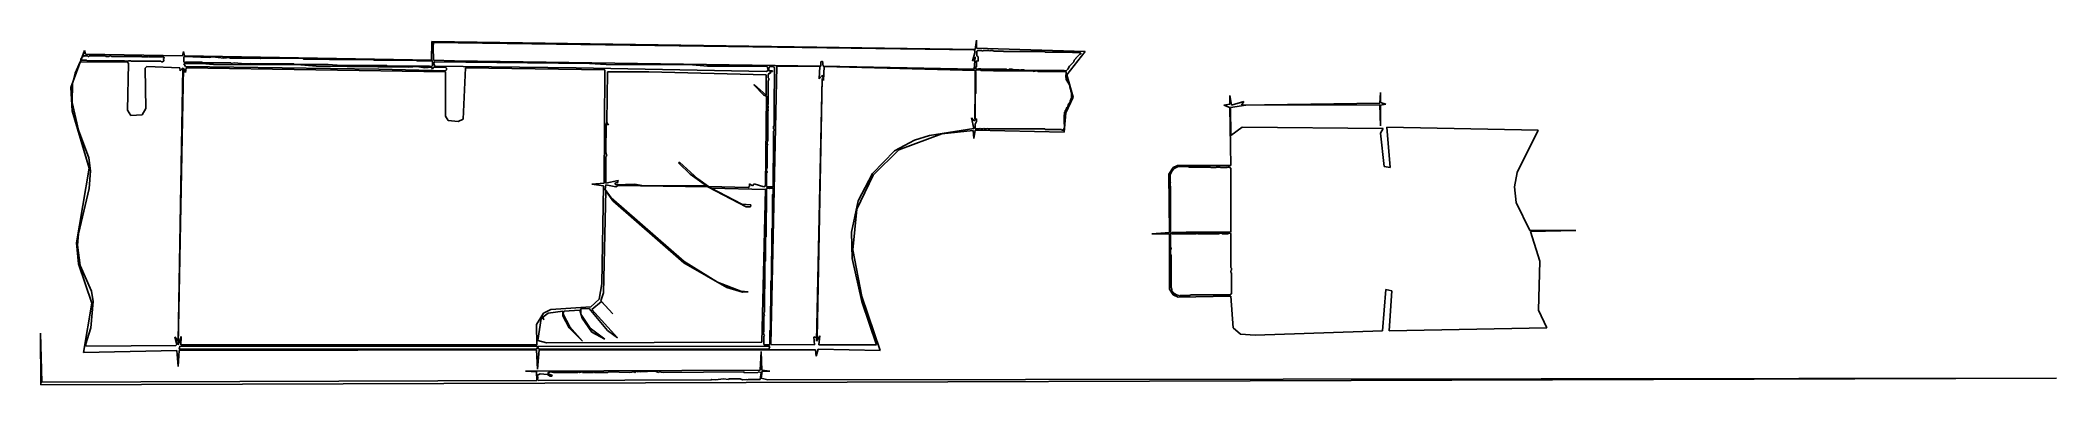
# Model space of a CAD drawing. Extents: x 3 to 628, y 7 to 114.
import ezdxf

# ---------------------------------------------------------------- set-up
doc = ezdxf.new("R2010")
doc.units = 0
doc.layers.add('BODY', color=7, linetype='Continuous')

msp = doc.modelspace()

# ---------------------------------------------------------------- linework, layer by layer
at = {"layer": 'BODY'}
for p, q in [((124.08, 113.73), (123.91, 107.88)), ((292.75, 111.22), (124.08, 113.73)), ((124.42, 111.89), (124.58, 113.39)), ((124.58, 113.39), (292.42, 111.06)), ((293.09, 114.06), (292.75, 111.22)), ((293.09, 111.56), (293.09, 114.06)), ((16.2, 110.89), (12.02, 99.37)), ((13.36, 103.87), (14.86, 107.38)), ((14.86, 107.38), (29.56, 107.21)), ((15.03, 108.22), (15.2, 108.38)), ((15.03, 108.05), (15.03, 108.22)), ((15.2, 107.88), (15.03, 108.05)), ((15.2, 108.55), (15.7, 109.05)), ((15.2, 108.38), (15.2, 108.55)), ((16.87, 107.88), (15.2, 107.88)), ((15.7, 109.05), (15.87, 109.05)), ((15.87, 109.05), (16.03, 109.22)), ((16.03, 109.22), (17.2, 109.22)), ((16.53, 109.72), (16.2, 110.89)), ((46.59, 109.22), (16.53, 109.72)), ((17.03, 107.72), (16.87, 107.88)), ((28.56, 107.72), (17.03, 107.72)), ((17.2, 109.22), (17.37, 109.05)), ((17.37, 109.05), (17.54, 109.05)), ((17.54, 109.05), (17.7, 109.22)), ((17.7, 109.22), (22.71, 109.22)), ((22.71, 109.22), (22.88, 109.05)), ((22.88, 109.05), (23.88, 109.05)), ((23.88, 109.05), (24.05, 109.22)), ((24.05, 109.22), (24.38, 109.22)), ((24.38, 109.22), (24.55, 109.05)), ((24.55, 109.05), (33.9, 109.05)), ((28.72, 107.55), (28.56, 107.72)), ((29.73, 107.55), (28.72, 107.55)), ((29.56, 107.21), (29.89, 106.88)), ((29.89, 106.88), (29.56, 92.35)), ((29.89, 107.72), (29.73, 107.55)), ((30.56, 107.72), (29.89, 107.72)), ((30.73, 107.55), (30.56, 107.72)), ((39.91, 107.55), (30.73, 107.55)), ((33.9, 109.05), (34.07, 108.88)), ((34.07, 108.88), (35.91, 108.88)), ((35.91, 108.88), (36.07, 109.05)), ((36.07, 109.05), (36.24, 108.88)), ((36.24, 108.88), (40.75, 108.88)), ((40.08, 107.38), (39.91, 107.55)), ((40.58, 107.38), (40.08, 107.38)), ((40.92, 107.88), (40.58, 107.38)), ((40.75, 108.88), (40.92, 108.72)), ((40.92, 108.55), (40.75, 108.38)), ((40.75, 108.38), (40.75, 108.05)), ((40.75, 108.05), (40.92, 107.88)), ((40.92, 108.72), (40.92, 108.55)), ((46.93, 110.55), (46.59, 109.22)), ((47.26, 109.22), (46.93, 110.55)), ((47.09, 108.88), (47.26, 109.05)), ((47.09, 107.38), (47.09, 108.88)), ((47.43, 107.05), (47.09, 107.38)), ((47.09, 106.71), (52.61, 106.88)), ((47.6, 105.88), (47.09, 106.71)), ((123.91, 107.88), (47.26, 109.22)), ((47.26, 109.05), (54.94, 108.72)), ((47.6, 107.21), (47.43, 107.05)), ((52.77, 107.21), (47.6, 107.21)), ((52.61, 106.88), (56.28, 106.55)), ((52.94, 107.05), (52.77, 107.21)), ((61.62, 107.05), (52.94, 107.05)), ((54.94, 108.72), (55.95, 108.88)), ((55.95, 108.88), (59.45, 108.55)), ((56.28, 106.55), (83.33, 106.38)), ((59.45, 108.55), (61.12, 108.72)), ((61.12, 108.72), (61.29, 108.55)), ((61.29, 108.55), (70.64, 108.55)), ((61.79, 106.88), (61.62, 107.05)), ((62.63, 107.05), (61.79, 106.88)), ((66.13, 106.71), (62.63, 107.05)), ((67.8, 106.88), (66.13, 106.71)), ((67.97, 106.71), (67.8, 106.88)), ((81.16, 106.71), (67.97, 106.71)), ((70.64, 108.55), (70.81, 108.38)), ((70.81, 108.38), (71.64, 108.55)), ((71.64, 108.55), (84, 108.38)), ((81.33, 106.55), (81.16, 106.71)), ((91.85, 106.55), (81.33, 106.55)), ((84, 108.38), (84.17, 108.22)), ((84.17, 108.22), (92.18, 108.22)), ((96.03, 106.21), (91.85, 106.55)), ((92.18, 108.22), (92.35, 108.05)), ((92.35, 108.05), (105.88, 108.05)), ((105.88, 108.05), (106.05, 107.88)), ((106.05, 107.88), (119.24, 107.88)), ((119.24, 107.88), (119.41, 107.72)), ((119.41, 107.72), (123.75, 107.72)), ((123.75, 107.72), (123.91, 107.88)), ((123.91, 107.88), (124.25, 107.38)), ((124.25, 107.38), (124.25, 106.21)), ((124.58, 107.88), (124.42, 111.89)), ((131.1, 107.72), (124.58, 107.88)), ((124.58, 107.05), (124.92, 107.38)), ((124.92, 106.05), (124.58, 107.05)), ((124.92, 107.38), (173.01, 106.88)), ((244.82, 106.05), (131.1, 107.72)), ((173.01, 106.88), (178.19, 106.55)), ((178.19, 106.55), (204.91, 106.38)), ((245.32, 107.55), (244.82, 107.38)), ((244.82, 107.38), (244.82, 106.05)), ((245.49, 106.05), (245.32, 107.55)), ((292.75, 110.55), (291.92, 107.55)), ((291.92, 107.55), (292.75, 108.88)), ((292.42, 111.06), (292.75, 110.55)), ((292.75, 108.88), (292.42, 105.04)), ((326.82, 110.55), (293.09, 111.56)), ((293.09, 107.55), (293.25, 107.72)), ((293.09, 105.88), (293.09, 107.55)), ((293.25, 110.72), (293.42, 110.89)), ((293.25, 109.22), (293.25, 110.72)), ((293.59, 108.88), (293.25, 109.22)), ((293.25, 107.72), (293.59, 107.55)), ((293.42, 110.89), (294.76, 110.89)), ((293.59, 107.55), (293.59, 108.88)), ((294.76, 110.89), (294.92, 110.72)), ((294.92, 110.72), (295.26, 110.89)), ((295.26, 110.89), (297.09, 110.89)), ((297.09, 110.89), (297.26, 110.72)), ((297.26, 110.72), (297.43, 110.89)), ((297.43, 110.89), (298.26, 110.89)), ((298.26, 110.89), (298.43, 110.72)), ((298.43, 110.72), (301.44, 110.72)), ((301.44, 110.72), (301.6, 110.55)), ((301.6, 110.55), (314.3, 110.55)), ((314.3, 110.55), (314.46, 110.39)), ((314.46, 110.39), (322.81, 110.39)), ((321.14, 103.37), (326.82, 110.55)), ((323.31, 107.38), (321.98, 106.05)), ((322.81, 110.39), (322.98, 110.22)), ((322.98, 110.22), (325.32, 110.22)), ((323.48, 107.88), (323.31, 107.38)), ((323.98, 108.38), (323.48, 107.88)), ((325.15, 109.72), (323.98, 108.55)), ((323.98, 108.55), (323.98, 108.38)), ((325.48, 109.89), (325.15, 109.72)), ((325.32, 110.22), (325.48, 110.05)), ((325.48, 110.05), (325.48, 109.89)), ((12.36, 94.69), (12.53, 100.53)), ((12.53, 100.53), (13.36, 103.87)), ((35.07, 105.38), (35.57, 105.88)), ((35.24, 92.85), (35.07, 105.38)), ((35.57, 105.88), (45.76, 105.54)), ((46.76, 105.54), (45.26, 20.54)), ((45.26, 19.37), (46.93, 105.38)), ((45.76, 105.54), (45.93, 104.54)), ((45.93, 104.54), (46.76, 105.54)), ((46.93, 105.38), (47.6, 104.04)), ((107.55, 105.04), (47.6, 105.88)), ((47.6, 104.04), (47.76, 105.54)), ((47.76, 105.54), (128.26, 104.21)), ((83.33, 106.38), (88.18, 106.05)), ((88.18, 106.05), (116.9, 105.71)), ((110.05, 106.21), (96.03, 106.21)), ((128.26, 104.54), (107.55, 105.04)), ((110.22, 106.05), (110.05, 106.21)), ((123.25, 106.05), (110.22, 106.05)), ((116.9, 105.71), (119.41, 105.88)), ((119.41, 105.88), (121.91, 105.54)), ((121.91, 105.54), (123.91, 105.71)), ((123.41, 105.88), (123.25, 106.05)), ((123.91, 105.88), (123.41, 105.88)), ((124.25, 106.21), (123.91, 105.88)), ((123.91, 105.71), (124.25, 105.04)), ((124.25, 105.04), (124.58, 105.71)), ((124.58, 105.71), (128.26, 105.71)), ((168.84, 105.54), (124.92, 106.05)), ((128.26, 105.71), (128.59, 105.38)), ((128.59, 104.88), (128.26, 104.54)), ((128.26, 104.21), (128.26, 90.51)), ((128.59, 105.38), (128.59, 104.88)), ((133.77, 89.51), (134.44, 105.54)), ((134.44, 105.54), (177.69, 104.88)), ((227.79, 104.38), (168.84, 105.54)), ((177.69, 104.88), (177.52, 69.64)), ((178.36, 88.51), (178.52, 104.21)), ((178.52, 104.21), (191.38, 104.21)), ((191.38, 104.21), (227.79, 103.37)), ((204.91, 106.38), (209.59, 106.05)), ((209.59, 106.05), (226.62, 106.05)), ((224.11, 100.37), (223.95, 100.2)), ((223.95, 100.2), (227.12, 97.03)), ((227.79, 97.03), (224.11, 100.37)), ((226.62, 106.05), (228.12, 105.88)), ((228.46, 104.71), (227.79, 104.38)), ((227.79, 103.37), (227.79, 97.03)), ((228.12, 105.88), (228.46, 104.71)), ((228.46, 103.37), (228.79, 103.87)), ((228.46, 102.37), (228.46, 103.37)), ((228.62, 102.2), (228.46, 102.37)), ((228.46, 101.54), (228.62, 101.7)), ((228.46, 94.19), (228.46, 101.54)), ((228.62, 105.54), (228.96, 105.88)), ((228.62, 104.71), (228.62, 105.54)), ((228.79, 104.54), (228.62, 104.71)), ((228.62, 101.7), (228.62, 102.2)), ((229.79, 104.54), (228.79, 104.54)), ((228.79, 103.87), (229.12, 103.87)), ((228.96, 105.88), (230.13, 105.88)), ((229.12, 104.21), (229.29, 104.38)), ((229.12, 103.87), (229.12, 104.21)), ((229.29, 19.54), (231.13, 106.05)), ((229.29, 104.38), (229.79, 104.38)), ((229.79, 104.38), (229.79, 104.54)), ((230.13, 105.88), (230.46, 105.54)), ((230.46, 105.54), (230.46, 99.03)), ((231.13, 106.05), (244.49, 105.88)), ((243.49, 20.54), (245.16, 102.2)), ((245.16, 102.2), (243.65, 21.54)), ((244.49, 105.88), (244.32, 102.04)), ((244.32, 102.04), (245.32, 103.21)), ((245.32, 103.21), (245.66, 101.54)), ((292.42, 105.04), (245.49, 106.05)), ((245.66, 101.54), (245.82, 105.88)), ((245.82, 105.88), (292.75, 104.71)), ((292.75, 105.38), (293.09, 105.88)), ((293.25, 105.04), (292.75, 105.38)), ((292.75, 104.54), (293.09, 104.88)), ((292.75, 104.71), (292.75, 89.35)), ((292.92, 104.38), (292.75, 104.54)), ((292.92, 97.53), (292.92, 104.38)), ((293.09, 104.88), (294.26, 104.88)), ((293.59, 105.04), (293.25, 105.04)), ((293.75, 105.21), (293.59, 105.04)), ((294.42, 105.21), (293.75, 105.21)), ((294.26, 104.88), (294.42, 104.71)), ((294.59, 105.04), (294.42, 105.21)), ((294.42, 104.71), (296.09, 104.71)), ((302.44, 105.04), (294.59, 105.04)), ((296.09, 104.71), (296.26, 104.54)), ((296.26, 104.54), (296.43, 104.71)), ((296.43, 104.71), (298.26, 104.71)), ((298.26, 104.71), (298.43, 104.54)), ((298.43, 104.54), (310.62, 104.54)), ((302.61, 104.88), (302.44, 105.04)), ((303.11, 104.88), (302.61, 104.88)), ((303.27, 105.04), (303.11, 104.88)), ((304.28, 105.04), (303.27, 105.04)), ((304.44, 104.88), (304.28, 105.04)), ((306.45, 104.88), (304.44, 104.88)), ((306.61, 104.71), (306.45, 104.88)), ((306.95, 104.88), (306.61, 104.71)), ((307.95, 104.88), (306.95, 104.88)), ((308.12, 104.71), (307.95, 104.88)), ((320.31, 104.71), (308.12, 104.71)), ((310.62, 104.54), (310.79, 104.38)), ((310.79, 104.38), (311.96, 104.54)), ((311.96, 104.54), (312.12, 104.38)), ((312.12, 104.38), (320.81, 104.38)), ((320.47, 104.54), (320.31, 104.71)), ((320.98, 104.54), (320.47, 104.54)), ((320.81, 104.38), (320.98, 104.21)), ((320.98, 104.21), (320.81, 102.54)), ((320.81, 102.54), (320.98, 102.37)), ((321.48, 105.04), (320.98, 104.54)), ((320.98, 102.37), (320.98, 101.87)), ((320.98, 101.87), (321.98, 100.2)), ((323.15, 96.36), (321.14, 103.37)), ((321.98, 106.05), (321.48, 105.04)), ((321.98, 100.2), (322.14, 99.03)), ((12.02, 99.37), (12.36, 92.18)), ((14.36, 86.17), (12.36, 94.69)), ((227.12, 97.03), (227.96, 96.69)), ((227.96, 96.69), (227.62, 68.8)), ((228.29, 94.02), (228.46, 94.19)), ((228.29, 93.69), (228.29, 94.02)), ((230.46, 99.03), (230.29, 98.86)), ((230.29, 98.86), (230.29, 87.51)), ((292.59, 94.19), (292.75, 94.36)), ((292.59, 89.68), (292.59, 94.19)), ((292.75, 97.36), (292.92, 97.53)), ((292.75, 94.36), (292.75, 97.36)), ((320.81, 91.52), (323.15, 96.36)), ((321.64, 94.19), (321.48, 93.52)), ((322.14, 94.86), (321.64, 94.19)), ((322.14, 99.03), (322.31, 98.86)), ((322.65, 96.19), (322.14, 95.19)), ((322.14, 95.19), (322.14, 94.86)), ((322.31, 98.86), (322.48, 97.86)), ((322.48, 97.86), (322.65, 97.7)), ((322.65, 97.7), (322.65, 96.19)), ((371.74, 94.19), (369.91, 93.85)), ((372.24, 93.85), (371.74, 96.86)), ((371.74, 96.86), (371.74, 94.19)), ((376.09, 95.02), (372.24, 93.85)), ((375.42, 93.85), (376.09, 95.02)), ((418.34, 94.52), (375.42, 93.85)), ((376.75, 93.85), (418.34, 94.02)), ((418.5, 97.86), (418.34, 94.52)), ((418.34, 94.02), (418.5, 87.51)), ((418.5, 94.69), (418.5, 97.86)), ((420.17, 94.19), (418.5, 94.69)), ((418.5, 93.85), (420.17, 94.19)), ((12.36, 92.18), (17.7, 74.32)), ((29.56, 92.35), (30.56, 90.68)), ((30.56, 90.68), (34.07, 90.85)), ((34.07, 90.85), (35.24, 92.85)), ((128.26, 90.51), (129.09, 89.18)), ((129.09, 89.18), (132.26, 88.84)), ((132.26, 88.84), (133.77, 89.51)), ((178.02, 79.16), (178.19, 88.18)), ((178.19, 88.18), (178.36, 88.34)), ((178.86, 87.68), (178.36, 88.51)), ((178.36, 88.34), (178.86, 87.68)), ((228.46, 93.52), (228.29, 93.69)), ((228.29, 92.69), (228.46, 93.02)), ((228.46, 92.52), (228.29, 92.69)), ((228.29, 92.02), (228.46, 92.18)), ((228.29, 82.67), (228.29, 92.02)), ((228.46, 93.02), (228.46, 93.52)), ((228.46, 92.18), (228.46, 92.52)), ((292.25, 89.01), (291.58, 90.01)), ((291.58, 90.01), (292.25, 86.67)), ((292.75, 89.35), (292.25, 89.01)), ((292.75, 89.51), (292.59, 89.68)), ((293.09, 89.68), (292.75, 89.51)), ((292.75, 88.01), (293.09, 88.84)), ((292.75, 86.84), (292.75, 88.01)), ((293.09, 88.84), (293.09, 89.68)), ((320.31, 85.5), (320.81, 91.52)), ((320.47, 91.02), (320.31, 90.85)), ((320.31, 90.85), (320.31, 88.01)), ((320.31, 88.01), (320.47, 87.84)), ((320.64, 91.85), (320.47, 91.68)), ((320.47, 91.68), (320.47, 91.02)), ((320.47, 87.84), (320.47, 86.84)), ((320.98, 92.52), (320.64, 92.18)), ((320.64, 92.18), (320.64, 91.85)), ((321.14, 93.19), (320.98, 92.52)), ((321.48, 93.52), (321.14, 93.19)), ((369.91, 93.85), (371.74, 93.19)), ((371.74, 93.19), (372.08, 75.15)), ((371.91, 93.19), (376.75, 93.85)), ((372.08, 84.5), (371.91, 93.19)), ((418.5, 87.51), (418.5, 93.85)), ((17.54, 77.49), (14.36, 86.17)), ((228.12, 82.5), (228.29, 82.67)), ((228.12, 81.83), (228.12, 82.5)), ((228.29, 81.5), (228.12, 81.83)), ((228.12, 81.33), (228.29, 81.5)), ((230.29, 87.51), (230.13, 87.34)), ((230.13, 87.34), (230.13, 86.51)), ((230.13, 86.51), (230.29, 86.34)), ((230.29, 86.01), (230.13, 85.84)), ((230.13, 85.84), (230.13, 75.99)), ((230.29, 86.34), (230.29, 86.01)), ((273.88, 83), (267.7, 79.66)), ((269.04, 79.99), (282.4, 85)), ((278.56, 84.5), (273.88, 83)), ((292.25, 86.67), (278.56, 84.5)), ((282.4, 85), (292.08, 86.01)), ((292.08, 86.01), (292.25, 83.5)), ((292.25, 83.5), (292.75, 86.17)), ((292.59, 86.67), (292.75, 86.84)), ((292.75, 86.51), (292.59, 86.67)), ((293.92, 86.51), (292.75, 86.51)), ((292.75, 86.17), (320.31, 85.5)), ((294.26, 86.67), (293.92, 86.51)), ((294.42, 86.51), (294.26, 86.67)), ((295.09, 86.51), (294.42, 86.51)), ((295.42, 86.67), (295.09, 86.51)), ((295.59, 86.51), (295.42, 86.67)), ((296.26, 86.51), (295.59, 86.51)), ((296.59, 86.67), (296.26, 86.51)), ((296.76, 86.51), (296.59, 86.67)), ((314.3, 86.51), (296.76, 86.51)), ((314.46, 86.34), (314.3, 86.51)), ((319.47, 86.34), (314.46, 86.34)), ((319.64, 86.17), (319.47, 86.34)), ((319.97, 86.17), (319.64, 86.17)), ((320.47, 86.84), (319.97, 86.17)), ((375.58, 87.01), (372.08, 84.5)), ((419.34, 86.67), (375.58, 87.01)), ((418.5, 85.17), (419.34, 86.67)), ((419.67, 74.82), (418.5, 85.17)), ((467.43, 86.17), (420.51, 87.01)), ((420.51, 87.01), (421.51, 74.48)), ((460.92, 72.98), (467.43, 86.17)), ((18.04, 73.48), (17.54, 77.49)), ((178.36, 78.16), (178.02, 79.16)), ((178.02, 77.99), (178.36, 78.16)), ((178.02, 69.64), (178.02, 77.99)), ((200.9, 76.15), (200.57, 75.99)), ((200.57, 75.99), (204.24, 72.48)), ((206.58, 70.98), (200.9, 76.15)), ((228.12, 74.32), (228.12, 81.33)), ((230.13, 75.99), (229.96, 75.82)), ((229.96, 75.82), (229.96, 68.64)), ((267.7, 79.66), (260.86, 72.65)), ((261.02, 72.14), (269.04, 79.99)), ((355.54, 75.15), (354.21, 74.48)), ((372.08, 75.15), (355.54, 75.15)), ((17.7, 74.32), (13.69, 51.1)), ((17.7, 67.97), (18.04, 73.48)), ((177.52, 69.64), (173.68, 69.31)), ((173.68, 69.31), (177.35, 68.8)), ((177.86, 67.64), (178.02, 69.14)), ((181.86, 70.47), (178.02, 69.64)), ((178.02, 69.14), (181.2, 68.47)), ((180.86, 69.47), (181.2, 69.81)), ((181.2, 69.14), (180.86, 69.47)), ((181.2, 69.81), (181.7, 69.64)), ((187.04, 69.31), (181.2, 69.14)), ((181.2, 68.47), (181.86, 68.97)), ((181.7, 69.64), (181.86, 70.47)), ((181.86, 68.97), (209.75, 68.47)), ((189.21, 68.97), (187.04, 69.31)), ((209.25, 68.8), (189.21, 68.97)), ((204.24, 72.48), (209.25, 68.8)), ((209.92, 68.64), (206.58, 70.98)), ((223.61, 68.8), (222.61, 69.47)), ((222.61, 69.47), (222.61, 68.64)), ((224.11, 69.47), (223.61, 68.8)), ((227.12, 68.47), (224.11, 69.47)), ((227.96, 74.15), (228.12, 74.32)), ((227.96, 73.48), (227.96, 74.15)), ((228.12, 73.31), (227.96, 73.48)), ((227.96, 72.81), (228.12, 72.98)), ((227.96, 68.64), (227.96, 72.81)), ((228.12, 72.98), (228.12, 73.31)), ((256.01, 61.62), (261.02, 72.14)), ((260.86, 72.65), (256.35, 64.13)), ((354.21, 74.48), (352.87, 72.48)), ((352.87, 72.48), (353.04, 54.28)), ((353.21, 72.31), (353.71, 73.31)), ((353.21, 69.97), (353.21, 72.31)), ((353.37, 69.81), (353.21, 69.97)), ((353.21, 69.47), (353.37, 69.81)), ((353.21, 68.8), (353.21, 69.47)), ((353.71, 73.31), (354.71, 74.32)), ((354.71, 74.32), (355.71, 74.82)), ((355.71, 74.82), (358.88, 74.82)), ((358.88, 74.82), (359.05, 74.65)), ((359.05, 74.65), (365.73, 74.65)), ((365.73, 74.65), (365.9, 74.48)), ((365.9, 74.48), (367.4, 74.48)), ((367.4, 74.48), (367.57, 74.65)), ((367.57, 74.65), (368.74, 74.65)), ((368.74, 74.65), (368.9, 74.48)), ((368.9, 74.48), (370.74, 74.48)), ((370.74, 74.48), (370.91, 74.65)), ((370.91, 74.65), (371.08, 74.48)), ((371.08, 74.48), (371.24, 74.65)), ((371.24, 74.65), (371.58, 74.65)), ((371.58, 74.65), (372.08, 74.32)), ((372.08, 74.32), (372.08, 54.61)), ((421.51, 74.48), (419.67, 74.82)), ((460.09, 68.47), (460.92, 72.98)), ((14.36, 53.94), (17.7, 67.97)), ((177.35, 68.8), (176.85, 38.41)), ((177.35, 35.57), (178.02, 67.3)), ((179.69, 65.13), (177.86, 67.64)), ((178.02, 67.3), (180.19, 64.13)), ((202.4, 45.26), (179.69, 65.13)), ((180.19, 64.13), (202.24, 44.92)), ((209.75, 68.47), (221.61, 62.29)), ((222.28, 68.3), (209.92, 68.64)), ((220.27, 63.13), (210.75, 68.14)), ((210.75, 68.14), (227.62, 67.64)), ((223.11, 62.96), (220.27, 63.13)), ((222.61, 68.64), (222.28, 68.3)), ((222.95, 62.29), (223.11, 62.96)), ((227.62, 67.64), (226.45, 20.21)), ((227.62, 68.8), (227.12, 68.47)), ((227.79, 52.94), (227.96, 67.97)), ((228.12, 68.47), (227.96, 68.64)), ((227.96, 67.97), (228.12, 68.14)), ((229.79, 68.47), (228.12, 68.47)), ((228.12, 68.14), (228.79, 68.14)), ((228.79, 68.14), (228.96, 67.97)), ((228.96, 67.97), (229.79, 68.14)), ((229.96, 68.64), (229.79, 68.47)), ((229.79, 68.14), (229.96, 67.97)), ((229.96, 66.3), (229.79, 66.13)), ((229.79, 66.13), (229.79, 55.78)), ((229.96, 67.97), (229.96, 66.3)), ((256.35, 64.13), (254.34, 54.44)), ((353.37, 68.64), (353.21, 68.8)), ((353.37, 54.28), (353.37, 68.64)), ((460.59, 63.63), (460.09, 68.47)), ((464.93, 54.94), (460.59, 63.63)), ((221.61, 62.29), (222.95, 62.29)), ((254.68, 48.93), (256.01, 61.62)), ((13.69, 51.1), (14.36, 44.59)), ((14.03, 50.43), (14.36, 53.94)), ((14.86, 44.09), (14.03, 50.43)), ((227.62, 52.77), (227.79, 52.94)), ((227.62, 45.42), (227.62, 52.77)), ((229.79, 55.78), (229.63, 55.61)), ((229.63, 55.61), (229.63, 47.09)), ((254.34, 54.44), (254.51, 46.26)), ((353.04, 54.28), (347.53, 53.94)), ((347.53, 53.94), (353.04, 53.94)), ((353.04, 53.94), (353.04, 36.74)), ((353.71, 54.11), (353.37, 54.28)), ((353.37, 53.77), (353.71, 54.11)), ((353.37, 49.77), (353.37, 53.77)), ((353.87, 54.28), (353.71, 54.11)), ((353.71, 54.11), (353.87, 53.94)), ((358.05, 54.28), (353.87, 54.28)), ((353.87, 53.94), (361.39, 53.94)), ((358.22, 54.44), (358.05, 54.28)), ((371.91, 54.44), (358.22, 54.44)), ((361.39, 53.94), (361.56, 54.11)), ((361.56, 54.11), (361.89, 53.94)), ((361.89, 53.94), (368.4, 53.94)), ((368.4, 53.94), (368.57, 54.11)), ((368.57, 54.11), (369.24, 54.11)), ((369.24, 54.11), (369.41, 53.94)), ((369.41, 53.94), (371.24, 53.94)), ((371.24, 53.94), (371.41, 54.11)), ((371.41, 54.11), (371.91, 54.11)), ((372.08, 54.61), (371.91, 54.44)), ((371.91, 54.11), (372.08, 53.94)), ((372.08, 53.94), (372.08, 43.42)), ((479.12, 54.94), (464.93, 54.94)), ((465.1, 54.61), (479.12, 54.94)), ((467.94, 45.42), (465.1, 54.61)), ((14.36, 44.59), (18.54, 32.4)), ((18.37, 36.07), (14.86, 44.09)), ((202.24, 44.92), (215.6, 37.24)), ((212.76, 38.91), (202.4, 45.26)), ((227.45, 45.26), (227.62, 45.42)), ((227.45, 36.91), (227.45, 45.26)), ((229.63, 47.09), (229.46, 46.93)), ((229.46, 46.93), (229.46, 39.41)), ((254.51, 46.26), (257.52, 32.9)), ((257.52, 34.4), (254.68, 48.93)), ((353.54, 49.6), (353.37, 49.77)), ((353.37, 48.93), (353.54, 49.1)), ((353.37, 47.6), (353.37, 48.93)), ((353.54, 47.43), (353.37, 47.6)), ((353.54, 49.1), (353.54, 49.6)), ((353.54, 37.07), (353.54, 47.43)), ((467.6, 30.23), (467.94, 45.42)), ((176.85, 38.41), (176.02, 33.57)), ((219.94, 36.07), (212.76, 38.91)), ((229.46, 39.41), (229.29, 39.25)), ((229.29, 39.25), (229.29, 31.56)), ((372.08, 43.42), (372.24, 43.25)), ((372.24, 42.59), (372.08, 42.42)), ((372.08, 42.42), (372.08, 41.92)), ((372.08, 41.92), (372.24, 41.75)), ((372.24, 43.25), (372.24, 42.59)), ((372.24, 41.75), (372.24, 35.24)), ((18.54, 32.4), (15.87, 17.03)), ((18.2, 24.72), (18.87, 32.9)), ((18.87, 32.9), (18.37, 36.07)), ((176.02, 33.57), (173.35, 31.23)), ((173.68, 30.39), (176.69, 32.9)), ((176.52, 33.07), (177.35, 35.57)), ((180.19, 29.06), (176.52, 33.07)), ((176.69, 32.9), (180.19, 29.06)), ((215.6, 37.24), (220.44, 35.74)), ((222.28, 35.91), (219.94, 36.07)), ((220.44, 35.74), (222.28, 35.91)), ((227.29, 36.74), (227.45, 36.91)), ((227.29, 29.56), (227.29, 36.74)), ((229.29, 31.56), (229.12, 31.4)), ((229.12, 31.4), (229.12, 24.05)), ((263.19, 17.7), (257.52, 34.4)), ((257.52, 32.9), (262.02, 19.37)), ((353.04, 36.74), (354.21, 34.9)), ((353.71, 36.91), (353.54, 37.07)), ((353.71, 36.24), (353.71, 36.91)), ((354.21, 35.74), (353.71, 36.24)), ((354.21, 35.57), (354.21, 35.74)), ((355.21, 34.9), (354.21, 35.57)), ((354.21, 34.9), (355.71, 34.24)), ((356.05, 34.74), (355.21, 34.9)), ((355.71, 34.24), (372.08, 34.57)), ((356.21, 34.57), (356.05, 34.74)), ((356.38, 34.74), (356.21, 34.57)), ((359.39, 34.74), (356.38, 34.74)), ((359.55, 34.9), (359.39, 34.74)), ((371.74, 34.9), (359.55, 34.9)), ((372.24, 35.24), (371.74, 34.9)), ((372.08, 34.57), (372.75, 24.72)), ((419.17, 23.71), (420.17, 36.57)), ((420.17, 36.57), (422.01, 36.24)), ((422.01, 36.24), (421.18, 23.71)), ((158.65, 29.23), (156.48, 25.72)), ((156.48, 25.72), (156.65, 19.37)), ((156.98, 20.71), (157.98, 27.56)), ((157.98, 27.56), (158.48, 27.89)), ((158.48, 28.06), (160.15, 29.23)), ((158.82, 27.22), (158.48, 28.06)), ((158.48, 27.89), (158.82, 27.22)), ((160.99, 30.39), (158.65, 29.23)), ((160.15, 29.23), (164.66, 29.89)), ((173.35, 31.23), (160.99, 30.39)), ((164.66, 29.89), (164.66, 28.39)), ((164.66, 28.39), (166.67, 24.72)), ((164.83, 28.89), (165, 29.89)), ((166.83, 25.05), (164.83, 28.89)), ((165, 29.89), (170.01, 30.23)), ((170.84, 20.54), (166.83, 25.05)), ((170.01, 30.23), (170.67, 27.72)), ((170.34, 30.56), (172.85, 30.73)), ((170.34, 28.89), (170.34, 30.56)), ((173.18, 24.55), (170.34, 28.89)), ((170.67, 27.72), (173.68, 23.38)), ((172.85, 30.73), (178.52, 23.88)), ((181.7, 21.54), (173.68, 30.39)), ((227.12, 29.39), (227.29, 29.56)), ((227.29, 28.56), (227.12, 29.39)), ((227.12, 28.39), (227.29, 28.56)), ((227.12, 23.55), (227.12, 28.39)), ((470.11, 24.72), (467.6, 30.23)), ((2.51, 23.05), (2.67, 7.01)), ((3.01, 7.85), (2.51, 23.05)), ((16.53, 19.37), (18.2, 24.72)), ((16.87, 19.04), (16.53, 19.37)), ((44.59, 19.21), (16.87, 19.04)), ((45.26, 20.54), (44.26, 21.88)), ((44.26, 21.88), (44.92, 19.54)), ((44.92, 19.54), (44.59, 19.21)), ((46.26, 22.04), (45.26, 19.37)), ((45.59, 18.04), (45.76, 19.04)), ((45.76, 19.04), (228.96, 18.87)), ((46.09, 19.37), (46.26, 22.04)), ((156.65, 19.37), (46.09, 19.37)), ((159.65, 20.04), (156.98, 20.71)), ((226.45, 20.21), (159.65, 20.04)), ((166.67, 24.72), (170.84, 20.54)), ((177.69, 21.21), (173.18, 24.55)), ((173.68, 23.38), (177.69, 21.21)), ((178.52, 23.88), (181.7, 21.54)), ((226.95, 23.38), (227.12, 23.55)), ((227.12, 22.55), (226.95, 23.38)), ((227.29, 22.38), (227.12, 22.55)), ((227.12, 22.04), (227.29, 22.38)), ((227.12, 19.54), (227.12, 22.04)), ((227.29, 19.37), (227.12, 19.54)), ((228.79, 19.37), (227.29, 19.37)), ((228.96, 18.87), (228.62, 18.04)), ((228.96, 19.54), (228.79, 19.37)), ((229.12, 24.05), (228.96, 23.88)), ((228.96, 23.88), (228.96, 19.54)), ((242.82, 19.37), (229.29, 19.54)), ((243.65, 21.54), (242.65, 21.88)), ((242.65, 21.88), (242.82, 19.37)), ((244.49, 22.21), (243.49, 20.54)), ((244.15, 19.37), (244.49, 22.21)), ((262.02, 19.37), (244.15, 19.37)), ((372.75, 24.72), (375.08, 22.71)), ((375.08, 22.71), (379.59, 22.38)), ((379.59, 22.38), (419.17, 23.71)), ((421.18, 23.71), (470.11, 24.72)), ((15.87, 17.03), (44.92, 17.7)), ((44.92, 17.7), (45.26, 12.69)), ((45.26, 12.69), (45.59, 17.7)), ((156.48, 18.04), (45.59, 18.04)), ((45.59, 17.7), (156.48, 17.87)), ((156.81, 18.7), (156.48, 18.04)), ((156.48, 17.87), (156.81, 11.86)), ((157.31, 18.04), (156.81, 18.7)), ((156.81, 11.86), (157.31, 17.87)), ((228.62, 18.04), (157.31, 18.04)), ((157.31, 17.87), (243.15, 17.87)), ((226.29, 17.37), (225.95, 11.52)), ((226.45, 11.52), (226.29, 17.37)), ((243.15, 17.87), (243.32, 15.87)), ((243.32, 15.87), (243.99, 18.04)), ((243.99, 18.04), (263.19, 17.7)), ((2.67, 7.01), (628.42, 9.02)), ((156.65, 8.35), (3.01, 7.85)), ((225.95, 11.52), (153.14, 11.19)), ((153.14, 11.19), (156.48, 11.02)), ((156.48, 11.02), (156.65, 8.35)), ((156.81, 10.02), (157.65, 10.35)), ((156.98, 9.02), (156.81, 10.02)), ((156.81, 8.68), (156.98, 9.02)), ((157.15, 8.35), (156.81, 8.68)), ((210.75, 8.52), (157.15, 8.35)), ((157.65, 10.35), (159.99, 10.19)), ((159.99, 10.52), (160.65, 11.02)), ((161.49, 9.85), (159.99, 10.52)), ((159.99, 10.19), (160.82, 9.69)), ((160.65, 11.02), (161.82, 10.86)), ((160.82, 9.69), (161.32, 9.69)), ((161.32, 9.69), (161.49, 9.85)), ((161.82, 10.86), (169.34, 10.86)), ((169.34, 10.86), (169.51, 11.02)), ((169.51, 11.02), (169.84, 10.86)), ((169.84, 10.86), (170.67, 11.02)), ((170.67, 11.02), (170.84, 10.86)), ((170.84, 10.86), (174.18, 10.86)), ((174.18, 10.86), (174.35, 11.02)), ((174.35, 11.02), (174.68, 10.86)), ((174.68, 10.86), (178.69, 10.86)), ((178.69, 10.86), (178.86, 11.02)), ((178.86, 11.02), (185.54, 10.86)), ((185.54, 10.86), (186.71, 11.02)), ((186.71, 11.02), (187.04, 10.86)), ((187.04, 10.86), (187.54, 11.19)), ((187.54, 11.19), (188.04, 11.02)), ((188.04, 11.02), (188.38, 11.19)), ((188.38, 11.19), (188.71, 11.02)), ((188.71, 11.02), (193.39, 11.19)), ((193.39, 11.19), (194.39, 10.86)), ((194.39, 10.86), (194.56, 11.02)), ((194.56, 11.02), (195.89, 10.86)), ((195.89, 10.86), (220.94, 11.02)), ((210.92, 8.68), (210.75, 8.52)), ((212.09, 8.52), (210.92, 8.68)), ((214.6, 8.85), (212.09, 8.52)), ((216.1, 8.68), (214.6, 8.85)), ((216.27, 8.85), (216.1, 8.68)), ((219.77, 8.85), (216.27, 8.85)), ((220.44, 8.52), (219.77, 8.85)), ((221.61, 8.68), (220.44, 8.52)), ((220.94, 11.02), (221.11, 10.69)), ((221.11, 10.69), (225.28, 10.86)), ((222.11, 8.52), (221.61, 8.68)), ((222.28, 8.68), (222.11, 8.52)), ((225.95, 8.68), (222.28, 8.68)), ((225.28, 10.86), (225.45, 11.02)), ((225.45, 11.02), (226.29, 10.86)), ((226.29, 10.86), (225.95, 8.68)), ((226.29, 9.02), (226.62, 11.19)), ((228.29, 8.52), (226.29, 9.02)), ((228.96, 11.19), (226.45, 11.52)), ((226.62, 11.19), (228.96, 11.19)), ((628.42, 9.02), (228.29, 8.52))]:
    msp.add_line(p, q, dxfattribs=at)

doc.saveas('drawing.dxf')
